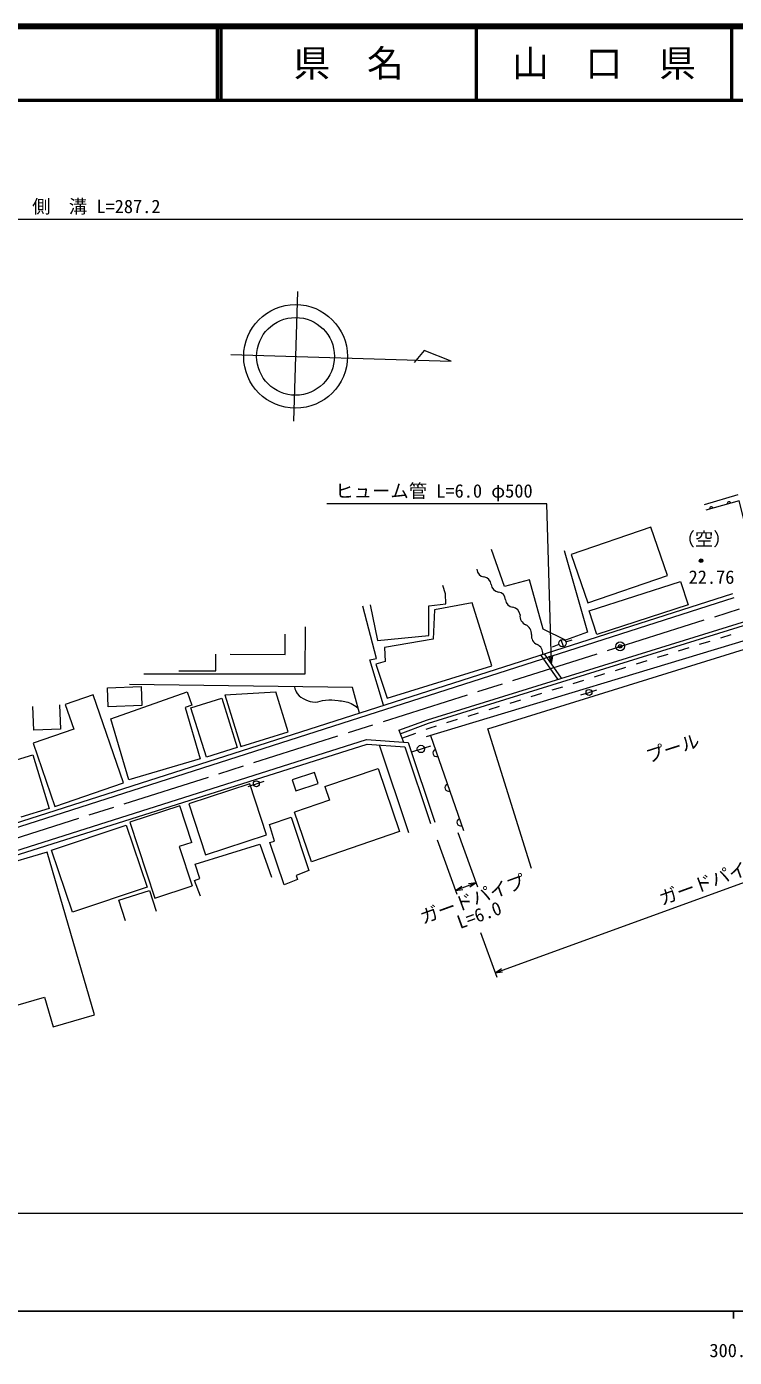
# Model space of a CAD drawing. Units: millimetres, scale not verified. Extents: x 40000 to 680000, y 20000 to 380000.
# Drawn here: x 271810 to 368122, y 198715 to 380000 of the extents above; entities that cross this region are included whole.
import ezdxf
from ezdxf.enums import TextEntityAlignment as Align

# ---------------------------------------------------------------- set-up
doc = ezdxf.new("R2010")
doc.units = ezdxf.units.MM
doc.header["$LTSCALE"] = 1000
doc.header["$PDMODE"] = 32
doc.header["$PDSIZE"] = 500
doc.linetypes.add('CHAIN', pattern=[18.5, 12, -1.5, 3.5, -1.5])
for name, color, linetype, lineweight in [('M-BGD', 7, 'Continuous', 13), ('M-BMK', 2, 'CHAIN', 13), ('M-BMK-SRVR', 3, 'Continuous', 13), ('M-STR-HTXT', 7, 'Continuous', 13), ('M-TTL', 2, 'Continuous', 140), ('M-TTL-BAND', 7, 'Continuous', 25), ('M-TTL-LINE', 7, 'Continuous', 50), ('M-TTL-TXT', 7, 'Continuous', 13)]:
    doc.layers.add(name, color=color, linetype=linetype, lineweight=lineweight)
doc.styles.add('ＭＳ ゴシック', font='')
doc.styles.get('ＭＳ ゴシック').set_extended_font_data('MS Gothic')

msp = doc.modelspace()

# ---------------------------------------------------------------- linework, layer by layer
at = {"layer": 'M-BGD'}
for p, q in [((368576, 316203), (364022, 314841)), ((356777, 311828), (345921, 308096)), ((359044, 305234), (356777, 311828)), ((336838, 303714), (335069, 308788)), ((344976, 308647), (348150, 297525)), ((345921, 308096), (348188, 301502)), ((340231, 304619), (336838, 303714)), ((342104, 297915), (340231, 304619)), ((348188, 301502), (359044, 305234)), ((328803, 302746), (328464, 303885)), ((328851, 301347), (328803, 302746)), ((348360, 300394), (360790, 304417)), ((360790, 304417), (361822, 301228)), ((319425, 293928), (317584, 301052)), ((318561, 301250), (319579, 296355)), ((326541, 301088), (328851, 301347)), ((326541, 297066), (326541, 301088)), ((332451, 301489), (327325, 300543)), ((335103, 292934), (332451, 301489)), ((361822, 301228), (349392, 297205)), ((327325, 300543), (327155, 296569)), ((349392, 297205), (348360, 300394)), ((309716, 298231), (309668, 291786)), ((334581, 284359), (381368, 298898)), ((345152, 296430), (342104, 297915)), ((348150, 297525), (345152, 296430)), ((306980, 294446), (306999, 297258)), ((319579, 296355), (326541, 297066)), ((327155, 296569), (320492, 295406)), ((372501, 297276), (326197, 283240)), ((344258, 295817), (343307, 295472)), ((344893, 295534), (344551, 296474)), ((345193, 296170), (346046, 296479)), ((363399, 295859), (364832, 296303)), ((366265, 296748), (367697, 297192)), ((297554, 292241), (297554, 294494)), ((299517, 294494), (306980, 294446)), ((318505, 293758), (319425, 293928)), ((320389, 287546), (318505, 293758)), ((320492, 295406), (320589, 293516)), ((344105, 291087), (341793, 294404)), ((344606, 291243), (342291, 294564)), ((357669, 294081), (359102, 294525)), ((360534, 294970), (361967, 295414)), ((292514, 292241), (297554, 292241)), ((320589, 293516), (319353, 293152)), ((319353, 293152), (320879, 288524)), ((320879, 288524), (335103, 292934)), ((351938, 292303), (353371, 292748)), ((354804, 293192), (356236, 293637)), ((282810, 289941), (287382, 290086)), ((316165, 289971), (285788, 290397)), ((287382, 290086), (287464, 287501)), ((309668, 291786), (287743, 291801)), ((343342, 289637), (344775, 290081)), ((346208, 290526), (347640, 290970)), ((349073, 291414), (350506, 291859)), ((280842, 288972), (277073, 287673)), ((284980, 276963), (280842, 288972)), ((282892, 287356), (282810, 289941)), ((283286, 285715), (293671, 289368)), ((293671, 289368), (294311, 287551)), ((294159, 287189), (298363, 288511)), ((298363, 288511), (300472, 281808)), ((298778, 288949), (305731, 289381)), ((298778, 288949), (300940, 281950)), ((307409, 283949), (305731, 289381)), ((317091, 286489), (316165, 289971)), ((337612, 287859), (339044, 288303)), ((340477, 288748), (341910, 289192)), ((347965, 289170), (347194, 288925)), ((347965, 289170), (348725, 289421)), ((348725, 289421), (349416, 289640)), ((272799, 284145), (272674, 287388)), ((276303, 287629), (276432, 284285)), ((277073, 287673), (278236, 284300)), ((287464, 287501), (282892, 287356)), ((294311, 287551), (293386, 287225)), ((293386, 287225), (295437, 280263)), ((296268, 280486), (294159, 287189)), ((331881, 286081), (333314, 286526)), ((334747, 286970), (336179, 287415)), ((285735, 277404), (283286, 285715)), ((326727, 284482), (327583, 284748)), ((329016, 285192), (330449, 285637)), ((278236, 284300), (272682, 282387)), ((276432, 284285), (272799, 284145)), ((300940, 281950), (307409, 283949)), ((322466, 284137), (323086, 282515)), ((322880, 283054), (324755, 283750)), ((326161, 284272), (326727, 284482)), ((326783, 283418), (331256, 270488)), ((340494, 265329), (334581, 284359)), ((272682, 282387), (275658, 273751)), ((300472, 281808), (296268, 280486)), ((319791, 282152), (323771, 270229)), ((325001, 281419), (324180, 281143)), ((325001, 281419), (325944, 281749)), ((325944, 281749), (326804, 282037)), ((268795, 279599), (272667, 280783)), ((272667, 280783), (274896, 273489)), ((295437, 280263), (285735, 277404)), ((310983, 278406), (307925, 277382)), ((307925, 277382), (308426, 275884)), ((311485, 276907), (310983, 278406)), ((312390, 276473), (319627, 278947)), ((319627, 278947), (322571, 270332)), ((275658, 273751), (284980, 276963)), ((302177, 276831), (293890, 274133)), ((302698, 276720), (301931, 276459)), ((304437, 269890), (302177, 276831)), ((302698, 276720), (303451, 276987)), ((303451, 276987), (304138, 277220)), ((308426, 275884), (311485, 276907)), ((312390, 276473), (313019, 274633)), ((292647, 273843), (285862, 271613)), ((294284, 268859), (292647, 273843)), ((293890, 274133), (296150, 267192)), ((313019, 274633), (308250, 273003)), ((274896, 273489), (271024, 272306)), ((304876, 271311), (307808, 272329)), ((307808, 272329), (310207, 265060)), ((310565, 266229), (308250, 273003)), ((275204, 267816), (285357, 271230)), ((285357, 271230), (288195, 262790)), ((285862, 271613), (289262, 261267)), ((305554, 269058), (304876, 271311)), ((322571, 270332), (310565, 266229)), ((294284, 268859), (292581, 268299)), ((294741, 265926), (303537, 268615)), ((296150, 267192), (304437, 269890)), ((303537, 268615), (305136, 264133)), ((304924, 268840), (305554, 269058)), ((306839, 263097), (304924, 268840)), ((274582, 267526), (266059, 265037)), ((281049, 245379), (274582, 267526)), ((278042, 259376), (275204, 267816)), ((292581, 268299), (294343, 262936)), ((295371, 263963), (294741, 265926)), ((310207, 265060), (308486, 264357)), ((289262, 261267), (294343, 262936)), ((294668, 263697), (295371, 263963)), ((295492, 261564), (294668, 263697)), ((308680, 263799), (306839, 263097)), ((308486, 264357), (308680, 263799)), ((288195, 262790), (278042, 259376)), ((284364, 261008), (288548, 262333)), ((288548, 262333), (289441, 259511)), ((285257, 258186), (284364, 261008)), ((266722, 245595), (274242, 247791)), ((274242, 247791), (275425, 243737)), ((275425, 243737), (281049, 245379))]:
    msp.add_line(p, q, dxfattribs=at)
for points in [[(371878, 303229), (368757, 315421), (364262, 314112)], [(149892, 253893), (158507, 255254), (171982, 257662), (177338, 258803), (179908, 259296), (183608, 259848), (186934, 260298), (190430, 260593), (193520, 260756), (230382, 261346), (233796, 261628), (237915, 262090), (240419, 262432), (244379, 263329), (246867, 263979), (249307, 264771), (367935, 302780)], [(149986, 253301), (158607, 254662), (172098, 257073), (177457, 258215), (180009, 258705), (183692, 259254), (186999, 259701), (190471, 259995), (193540, 260156), (230412, 260746), (233854, 261031), (237990, 261494), (240526, 261841), (244521, 262746), (247036, 263403), (249491, 264200), (368118, 302209)], [(322466, 284137), (326353, 285580), (371723, 299655)], [(322644, 283670), (326515, 285107), (371872, 299177)], [(199691, 257179), (225845, 257528), (229289, 257552), (232899, 257770), (235468, 258061), (238448, 258376), (241210, 258861), (243706, 259418), (245717, 259976), (250132, 261326), (318059, 282879), (323737, 282467), (327354, 271639)], [(199699, 256579), (225851, 256928), (229309, 256953), (232951, 257173), (235533, 257465), (238532, 257782), (241328, 258272), (243852, 258836), (245885, 259399), (250311, 260753), (318131, 282273), (323295, 281898), (326785, 271449)]]:
    msp.add_lwpolyline(points, dxfattribs=at)
for centre, radius in [((363599, 307247), 150), ((363599, 307247), 120), ((363599, 307247), 90), ((363599, 307247), 60), ((363599, 307247), 30), ((363599, 307247), 20), ((344722, 296004), 500), ((348342, 289303), 400), ((325469, 281594), 500), ((303072, 276861), 400)]:
    msp.add_circle(centre, radius, dxfattribs=at)
for centre, radius, start, end in [((365004, 314328), 250, 16.23605, 196.23605), ((367404, 315027), 250, 16.23605, 196.23605), ((334206, 306170), 1143, 184.83066, 262.07303), ((333891, 303906), 1143, 4.83066, 82.07303), ((336169, 304099), 1143, 184.83066, 262.07303), ((335853, 301834), 1143, 4.83066, 82.07303), ((338131, 302027), 1143, 184.83066, 262.07303), ((337816, 299763), 1143, 4.83066, 82.07303), ((340274, 299724), 1326, 174.18018, 245.69604), ((339183, 297307), 1326, 354.18018, 65.69604), ((341822, 297038), 1326, 174.18018, 245.69604), ((340730, 294621), 1326, 354.18018, 65.69604), ((327601, 281055), 500, 109.07945, 289.07945), ((329235, 276330), 500, 109.07945, 289.07945), ((330869, 271605), 500, 109.07945, 289.07945)]:
    msp.add_arc(centre, radius, start, end, dxfattribs=at)
msp.add_open_spline([(308254, 290082), (308348, 289671), (308420, 289478), (308640, 289151), (308955, 288685), (309288, 288528), (309803, 288303), (310268, 288101), (310556, 288006), (311063, 287988), (311622, 287969), (311911, 288214), (312469, 288255), (313139, 288305), (313522, 288292), (314189, 288206), (314895, 288116), (315319, 288084), (315958, 287770), (316352, 287577), (316516, 287479), (316909, 287173)], degree=3, knots=[0, 0, 0, 0, 1, 1, 1, 2, 2, 2, 3, 3, 3, 4, 4, 4, 5, 5, 5, 6, 6, 6, 7, 7, 7, 7], dxfattribs=at)
msp.add_point((363599, 307247), dxfattribs=at)
at = {"layer": 'M-BMK'}
for p, q in [((352580, 295578), (421775, 317275)), ((249843, 262922), (352580, 295578))]:
    msp.add_line(p, q, dxfattribs=at)
at = {"layer": 'M-BMK-SRVR'}
for p, q in [((308683, 343896), (308128, 326258)), ((325905, 335883), (324556, 334239)), ((329564, 334412), (325905, 335883)), ((299579, 335355), (329564, 334412))]:
    msp.add_line(p, q, dxfattribs=at)
for centre, radius in [((308405, 335077), 7059), ((308405, 335077), 5294), ((352580, 295578), 600)]:
    msp.add_circle(centre, radius, dxfattribs=at)
msp.add_point((352580, 295578), dxfattribs=at)
at = {"layer": 'M-STR-HTXT'}
for p, q in [((412686, 353739), (149892, 353739)), ((342608, 314984), (312649, 314984)), ((343215, 293239), (342608, 314984)), ((343215, 293239), (342937, 294231)), ((343215, 293239), (343437, 294245)), ((335559, 251118), (403886, 275935)), ((330476, 270221), (333164, 262820)), ((327669, 269201), (330357, 261800)), ((332972, 263349), (330165, 262329)), ((330165, 262329), (331019, 262906)), ((332972, 263349), (331947, 263243)), ((332972, 263349), (332118, 262773)), ((330165, 262329), (331190, 262436)), ((333564, 256610), (335778, 250514)), ((335559, 251118), (336413, 251694)), ((335559, 251118), (336584, 251224)), ((199699, 218362), (554704, 218362))]:
    msp.add_line(p, q, dxfattribs=at)
at = {"layer": 'M-TTL'}
msp.add_line((680000, 380000), (40000, 380000), dxfattribs=at)
at = {"layer": 'M-TTL-BAND'}
for p, q in [((40000, 205000), (579000, 205000)), ((368000, 205000), (368000, 204000))]:
    msp.add_line(p, q, dxfattribs=at)
at = {"layer": 'M-TTL-LINE'}
for p, q in [((297750, 380000), (297750, 370000)), ((298250, 380000), (298250, 370000)), ((333000, 380000), (333000, 370000)), ((367750, 380000), (367750, 370000)), ((40000, 370000), (680000, 370000))]:
    msp.add_line(p, q, dxfattribs=at)

# ---------------------------------------------------------------- texts
at = {"layer": 'M-BGD', "style": 'ＭＳ ゴシック'}
for s, p in [('（空）', (363999, 310200)), ('22.76', (365012, 305014))]:
    msp.add_text(s, height=1833, dxfattribs=at).set_placement(p, align=Align.MIDDLE_CENTER)
msp.add_text('プール', height=1833, rotation=17.736, dxfattribs=at).set_placement((360169, 280310), align=Align.BOTTOM_CENTER)
at = {"layer": 'M-STR-HTXT', "style": 'ＭＳ ゴシック'}
msp.add_text('側\u3000溝 L=287.2', height=1833, dxfattribs=at).set_placement((281289, 354039), align=Align.BOTTOM_CENTER)
msp.add_text('ヒューム管 L=6.0 φ500', height=1833, dxfattribs=at).set_placement((340672, 315284), align=Align.BOTTOM_RIGHT)
for s, p in [('ガードパイプ L=70.0', (369620, 263808)), ('ガードパイプ', (332992, 259777)), ('L=6.0', (333896, 257605))]:
    msp.add_text(s, height=1833, rotation=19.962, dxfattribs=at).set_placement(p, align=Align.BOTTOM_CENTER)
at = {"layer": 'M-TTL-BAND', "style": 'ＭＳ ゴシック'}
msp.add_text('300.0', height=1833, dxfattribs=at).set_placement((367844, 198195), align=Align.BOTTOM_CENTER)
at = {"layer": 'M-TTL-TXT', "style": 'ＭＳ ゴシック'}
for s, p in [('県\u3000名', (315625, 375000)), ('山\u3000口\u3000県', (350375, 375000))]:
    msp.add_text(s, height=3666, dxfattribs=at).set_placement(p, align=Align.MIDDLE_CENTER)

doc.saveas('drawing.dxf')
